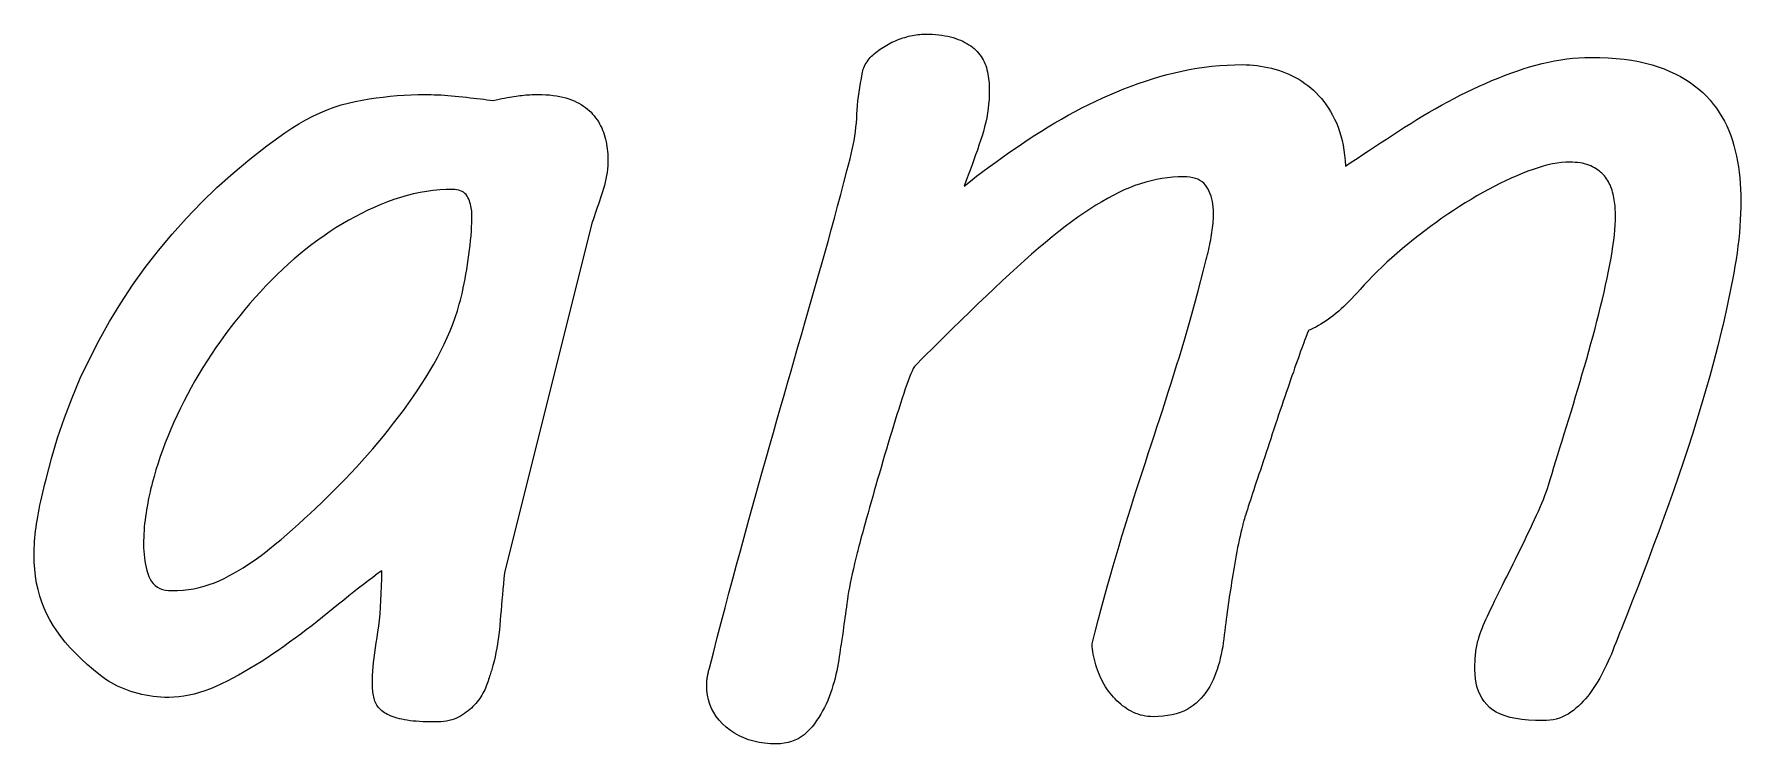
# Model space of a CAD drawing. Extents: x 120.6 to 167.1, y 73.5 to 127.9.
# Drawn here: x 144.27 to 151.71, y 113.58 to 116.67 of the extents above; entities that cross this region are included whole.
import ezdxf

# ---------------------------------------------------------------- set-up
doc = ezdxf.new("R2010")
doc.units = 0

msp = doc.modelspace()

# ---------------------------------------------------------------- linework, layer by layer
at = {"color": 7, "lineweight": 13}
for points in [[(147.211838, 113.908188), (147.229126, 113.975365), (147.246292, 114.041611), (147.263336, 114.106941), (147.280289, 114.171341), (147.297104, 114.234818), (147.313812, 114.297371), (147.330399, 114.359001), (147.346878, 114.419701), (147.363235, 114.479477), (147.379486, 114.53833), (147.39563, 114.596474), (147.411682, 114.654129), (147.427658, 114.711288), (147.443542, 114.76796), (147.459335, 114.824135), (147.475052, 114.879822), (147.490677, 114.93502), (147.50621, 114.989723), (147.521667, 115.04393), (147.537018, 115.097656), (147.552307, 115.15097), (147.56749, 115.203972), (147.582596, 115.256653), (147.59761, 115.309013), (147.612534, 115.361061), (147.62738, 115.412788), (147.642136, 115.464195), (147.656815, 115.515282), (147.671387, 115.566055), (147.685883, 115.616516), (147.700287, 115.666893), (147.714569, 115.717453), (147.728729, 115.768181), (147.742767, 115.819084), (147.756714, 115.870163), (147.770523, 115.92141), (147.784225, 115.972832), (147.797806, 116.024429), (147.811279, 116.076202), (147.824631, 116.128143), (147.82962, 116.148308), (147.834167, 116.16832), (147.838287, 116.188194), (147.84198, 116.207924), (147.84523, 116.227509), (147.848053, 116.246948), (147.850433, 116.266243), (147.852386, 116.285393), (147.853897, 116.304398), (147.85498, 116.323257), (147.856049, 116.342117), (147.857468, 116.361122), (147.859283, 116.380272), (147.861465, 116.399567), (147.864014, 116.419006), (147.866959, 116.438591), (147.87027, 116.458321), (147.873947, 116.478195), (147.878006, 116.498207), (147.882446, 116.518372), (147.884949, 116.525238), (147.887817, 116.53196), (147.891068, 116.538528), (147.894699, 116.544968), (147.898712, 116.551254), (147.903091, 116.557396), (147.907837, 116.563393), (147.912964, 116.569244), (147.918472, 116.574951), (147.924362, 116.580521), (147.930496, 116.585938), (147.936783, 116.591209), (147.943222, 116.596344), (147.949799, 116.601334), (147.956512, 116.606171), (147.963379, 116.61087), (147.970398, 116.615425), (147.977539, 116.619827), (147.984848, 116.624092), (147.992294, 116.628212), (147.999847, 116.632172), (148.007492, 116.635956), (148.015228, 116.639572), (148.023041, 116.643013), (148.030945, 116.646278), (148.03894, 116.649368), (148.047028, 116.65229), (148.055191, 116.655037), (148.063446, 116.657608), (148.071777, 116.660011), (148.080109, 116.662209), (148.088379, 116.664169), (148.096542, 116.665909), (148.104614, 116.667412), (148.11261, 116.668678), (148.120514, 116.669724), (148.128326, 116.670532), (148.136063, 116.671112), (148.143707, 116.671455), (148.151276, 116.67157), (148.167175, 116.671387), (148.182541, 116.670822), (148.197357, 116.669876), (148.211624, 116.668564), (148.225342, 116.66687), (148.23851, 116.66481), (148.251129, 116.662361), (148.263199, 116.659546), (148.274719, 116.656349), (148.285675, 116.652779), (148.296173, 116.648895), (148.306259, 116.644745), (148.315948, 116.640335), (148.325226, 116.635674), (148.334106, 116.630745), (148.34256, 116.625549), (148.350632, 116.620102), (148.358292, 116.614395), (148.36554, 116.608429), (148.372406, 116.602196), (148.378845, 116.595711), (148.384888, 116.588959), (148.390518, 116.581947), (148.395752, 116.574677), (148.400574, 116.567146), (148.404999, 116.559357), (148.409027, 116.551308), (148.412628, 116.542999), (148.415848, 116.534424), (148.41864, 116.525597), (148.421112, 116.516533), (148.423325, 116.507271), (148.425278, 116.497803), (148.426971, 116.488136), (148.428406, 116.478264), (148.429565, 116.468193), (148.430481, 116.457916), (148.431137, 116.447433), (148.431519, 116.436752), (148.431656, 116.425873), (148.431335, 116.406204), (148.430389, 116.386505), (148.428787, 116.366776), (148.426575, 116.347015), (148.423706, 116.327232), (148.420212, 116.307419), (148.416077, 116.287575), (148.411301, 116.2677), (148.405899, 116.247795), (148.399857, 116.227867), (148.393356, 116.207733), (148.386566, 116.187225), (148.379486, 116.166344), (148.372101, 116.145081), (148.364441, 116.123444), (148.356506, 116.101433), (148.348267, 116.079048), (148.339737, 116.056282), (148.330917, 116.033142), (148.321808, 116.009628), (148.34906, 116.030907), (148.37645, 116.051949), (148.403976, 116.072762), (148.431656, 116.093338), (148.459473, 116.113693), (148.487442, 116.133812), (148.515549, 116.153694), (148.543808, 116.173355), (148.572205, 116.19278), (148.600754, 116.211967), (148.629456, 116.23082), (148.658325, 116.249199), (148.687378, 116.26712), (148.716614, 116.284584), (148.746002, 116.301575), (148.775574, 116.318115), (148.805313, 116.334183), (148.835236, 116.349792), (148.865326, 116.364937), (148.895599, 116.379623), (148.92601, 116.393784), (148.956589, 116.407372), (148.987289, 116.42038), (149.018158, 116.432808), (149.049149, 116.444664), (149.080292, 116.455933), (149.111588, 116.466629), (149.143021, 116.476746), (149.174606, 116.486282), (149.206329, 116.495247), (149.238235, 116.503487), (149.270386, 116.510857), (149.302765, 116.517357), (149.335358, 116.522995), (149.368195, 116.527763), (149.401276, 116.53167), (149.43457, 116.534698), (149.468094, 116.536873), (149.501862, 116.53817), (149.535858, 116.538605), (149.551468, 116.538361), (149.567078, 116.537621), (149.582672, 116.536392), (149.598297, 116.534676), (149.613892, 116.532463), (149.629501, 116.529762), (149.645111, 116.526566), (149.660721, 116.522881), (149.676331, 116.5187), (149.69194, 116.514038), (149.707397, 116.508842), (149.722534, 116.503105), (149.737335, 116.496819), (149.751831, 116.489983), (149.766022, 116.482597), (149.779877, 116.474663), (149.793411, 116.466179), (149.806641, 116.457146), (149.81955, 116.447563), (149.832138, 116.437431), (149.84436, 116.426712), (149.856186, 116.415352), (149.867599, 116.403358), (149.878616, 116.390724), (149.889221, 116.377457), (149.899429, 116.363548), (149.909225, 116.349014), (149.918625, 116.333839), (149.927612, 116.318024), (149.936203, 116.301575), (149.944214, 116.284439), (149.951523, 116.266541), (149.958099, 116.247902), (149.963943, 116.2285), (149.969086, 116.208359), (149.97348, 116.187454), (149.977173, 116.16581), (149.980133, 116.143402), (149.982376, 116.120255), (149.983887, 116.096344), (150.008835, 116.113129), (150.033951, 116.129936), (150.05925, 116.146774), (150.084717, 116.163643), (150.110352, 116.180534), (150.136169, 116.197456), (150.162155, 116.214409), (150.188309, 116.231392), (150.214645, 116.248405), (150.24115, 116.265442), (150.267792, 116.282326), (150.29451, 116.298859), (150.32132, 116.315048), (150.348221, 116.330887), (150.375198, 116.346382), (150.402267, 116.361526), (150.429428, 116.376328), (150.456665, 116.390778), (150.484009, 116.404884), (150.511414, 116.418648), (150.538879, 116.431969), (150.566345, 116.444778), (150.593796, 116.457062), (150.621262, 116.468826), (150.648727, 116.480072), (150.676178, 116.490791), (150.703644, 116.500999), (150.73111, 116.510681), (150.75856, 116.519844), (150.786026, 116.528488), (150.813416, 116.536453), (150.840652, 116.543579), (150.867752, 116.549866), (150.894714, 116.555313), (150.921524, 116.559921), (150.948181, 116.563698), (150.974701, 116.566628), (151.001083, 116.568726), (151.027313, 116.569984), (151.053406, 116.570404), (151.091461, 116.569893), (151.128159, 116.568375), (151.163483, 116.565849), (151.197464, 116.562309), (151.230087, 116.557755), (151.261353, 116.552193), (151.29126, 116.545616), (151.319794, 116.538025), (151.346985, 116.529427), (151.372803, 116.519814), (151.39743, 116.509354), (151.421021, 116.498192), (151.443573, 116.486343), (151.465073, 116.473801), (151.485535, 116.460556), (151.504974, 116.446625), (151.523346, 116.431999), (151.540695, 116.416679), (151.556992, 116.400665), (151.572266, 116.383957), (151.586563, 116.366631), (151.600006, 116.348755), (151.612579, 116.330322), (151.624298, 116.311348), (151.635132, 116.291824), (151.645111, 116.271744), (151.654205, 116.251122), (151.662445, 116.22995), (151.669815, 116.208229), (151.676315, 116.185951), (151.682083, 116.163261), (151.687256, 116.140282), (151.691803, 116.117012), (151.69574, 116.09346), (151.699081, 116.069611), (151.701813, 116.045471), (151.703934, 116.021049), (151.70546, 115.99633), (151.70636, 115.971329), (151.706665, 115.946037), (151.706406, 115.918198), (151.705627, 115.89019), (151.70433, 115.862007), (151.702515, 115.833649), (151.700165, 115.805122), (151.697311, 115.776421), (151.693924, 115.747543), (151.690018, 115.718491), (151.685593, 115.68927), (151.680664, 115.659874), (151.6754, 115.630531), (151.670013, 115.601479), (151.66452, 115.572723), (151.65892, 115.54425), (151.653198, 115.516068), (151.647354, 115.488174), (151.641403, 115.460564), (151.63533, 115.43325), (151.62915, 115.406219), (151.622849, 115.379486), (151.605881, 115.312782), (151.588501, 115.246811), (151.570724, 115.181557), (151.552551, 115.11702), (151.533966, 115.053215), (151.514969, 114.990128), (151.495575, 114.927765), (151.475769, 114.866119), (151.455566, 114.805199), (151.434952, 114.745003), (151.413971, 114.685097), (151.392639, 114.625046), (151.370956, 114.56485), (151.348938, 114.504509), (151.326569, 114.444023), (151.303833, 114.383392), (151.280777, 114.322624), (151.257355, 114.261703), (151.233597, 114.200638), (151.209488, 114.139427), (151.20369, 114.124893), (151.197815, 114.110176), (151.191895, 114.095291), (151.185913, 114.080231), (151.179871, 114.064995), (151.173767, 114.049591), (151.167603, 114.034012), (151.161392, 114.018257), (151.155121, 114.002335), (151.148788, 113.986229), (151.142334, 113.970177), (151.135666, 113.954376), (151.128799, 113.938843), (151.121735, 113.923561), (151.114471, 113.908546), (151.106995, 113.893791), (151.099319, 113.879295), (151.091446, 113.865059), (151.083359, 113.851082), (151.075089, 113.837364), (151.066559, 113.824013), (151.057739, 113.811119), (151.04863, 113.798691), (151.039246, 113.78672), (151.029556, 113.775215), (151.019577, 113.764175), (151.009323, 113.753593), (150.998764, 113.743477), (150.98793, 113.733826), (150.976807, 113.724632), (150.965347, 113.716118), (150.953506, 113.708504), (150.941284, 113.701782), (150.928711, 113.695961), (150.915741, 113.691032), (150.902405, 113.686996), (150.888687, 113.683861), (150.874588, 113.681625), (150.860123, 113.680275), (150.845276, 113.679832), (150.812241, 113.680405), (150.781342, 113.682144), (150.752579, 113.685036), (150.725952, 113.689079), (150.701477, 113.694283), (150.679138, 113.700645), (150.658936, 113.70816), (150.640869, 113.716827), (150.624939, 113.726654), (150.611145, 113.73764), (150.59906, 113.749695), (150.588257, 113.762733), (150.57872, 113.776749), (150.57045, 113.791756), (150.563446, 113.807739), (150.557724, 113.824707), (150.553284, 113.842659), (150.550095, 113.861588), (150.548187, 113.881508), (150.547546, 113.902405), (150.547577, 113.908272), (150.547668, 113.914314), (150.547806, 113.920525), (150.548019, 113.926918), (150.548279, 113.933479), (150.548599, 113.940216), (150.548965, 113.947121), (150.549408, 113.954201), (150.549896, 113.961456), (150.550446, 113.968887), (150.551117, 113.976372), (150.551941, 113.983803), (150.552963, 113.991173), (150.554138, 113.998489), (150.555496, 114.005745), (150.557037, 114.012939), (150.558746, 114.020081), (150.560623, 114.027161), (150.562668, 114.034187), (150.564896, 114.041153), (150.567505, 114.050217), (150.570679, 114.060059), (150.574432, 114.070679), (150.578766, 114.082085), (150.583679, 114.094269), (150.589172, 114.107231), (150.595245, 114.120972), (150.601898, 114.135498), (150.609116, 114.150803), (150.616928, 114.166893), (150.625092, 114.183495), (150.633408, 114.200363), (150.641861, 114.217491), (150.650452, 114.234879), (150.659195, 114.252525), (150.668091, 114.270432), (150.677124, 114.288597), (150.686295, 114.307022), (150.695618, 114.325714), (150.705093, 114.344658), (150.714615, 114.363754), (150.724106, 114.382874), (150.733582, 114.402023), (150.743011, 114.421204), (150.752426, 114.440414), (150.76181, 114.459648), (150.771149, 114.478912), (150.780472, 114.498207), (150.789764, 114.517532), (150.799026, 114.53688), (150.808044, 114.556007), (150.816605, 114.574638), (150.824707, 114.592773), (150.832336, 114.61042), (150.839508, 114.627579), (150.846207, 114.644241), (150.852448, 114.660416), (150.858231, 114.676094), (150.863556, 114.691284), (150.868408, 114.705986), (150.876053, 114.731232), (150.883957, 114.757263), (150.89212, 114.784073), (150.900543, 114.811661), (150.909241, 114.840034), (150.918182, 114.869186), (150.927383, 114.899117), (150.936859, 114.929825), (150.946579, 114.961319), (150.956573, 114.993591), (150.966644, 115.026283), (150.976624, 115.059036), (150.986526, 115.091843), (150.996338, 115.12471), (151.006073, 115.157631), (151.015717, 115.190613), (151.025269, 115.223656), (151.034729, 115.256752), (151.044113, 115.289909), (151.053406, 115.32312), (151.0625, 115.356186), (151.071259, 115.388908), (151.079727, 115.42128), (151.08786, 115.453308), (151.095673, 115.484993), (151.10318, 115.516327), (151.110367, 115.54731), (151.117233, 115.57795), (151.123779, 115.608246), (151.130005, 115.638191), (151.135773, 115.667404), (151.14093, 115.69548), (151.145477, 115.722435), (151.149429, 115.748268), (151.152771, 115.772964), (151.155502, 115.796539), (151.157623, 115.818985), (151.159134, 115.840302), (151.160049, 115.860489), (151.160355, 115.879555), (151.160263, 115.888229), (151.160004, 115.896896), (151.159576, 115.905571), (151.158966, 115.914238), (151.158188, 115.922913), (151.157227, 115.931587), (151.156097, 115.940254), (151.1548, 115.948929), (151.153336, 115.957603), (151.151688, 115.96627), (151.149811, 115.974831), (151.14769, 115.983154), (151.145309, 115.991249), (151.14267, 115.999107), (151.139755, 116.006737), (151.136597, 116.014137), (151.133163, 116.021309), (151.129486, 116.028244), (151.125534, 116.03495), (151.121338, 116.041428), (151.116821, 116.047668), (151.111969, 116.05368), (151.106766, 116.059464), (151.101212, 116.06501), (151.095322, 116.070335), (151.089066, 116.075417), (151.082489, 116.080276), (151.075546, 116.0849), (151.068253, 116.089294), (151.060623, 116.09346), (151.052612, 116.097298), (151.044159, 116.100739), (151.035263, 116.103775), (151.02594, 116.106407), (151.01619, 116.108635), (151.005997, 116.110451), (150.995377, 116.11187), (150.984314, 116.112885), (150.972824, 116.113487), (150.960907, 116.113693), (150.943222, 116.113197), (150.924896, 116.111725), (150.905884, 116.109268), (150.886215, 116.105827), (150.865875, 116.101402), (150.844879, 116.096001), (150.823212, 116.089615), (150.800873, 116.082245), (150.777893, 116.073891), (150.754227, 116.064552), (150.730148, 116.05442), (150.705902, 116.043678), (150.681473, 116.032333), (150.656876, 116.020386), (150.632095, 116.00782), (150.607162, 115.994659), (150.582031, 115.980881), (150.556747, 115.966499), (150.531281, 115.951515), (150.505646, 115.935921), (150.47998, 115.919823), (150.454468, 115.903313), (150.429108, 115.886406), (150.403885, 115.869087), (150.378815, 115.851372), (150.353882, 115.833244), (150.329102, 115.81472), (150.304459, 115.795784), (150.279953, 115.776451), (150.2556, 115.756706), (150.231674, 115.736771), (150.208435, 115.716873), (150.185883, 115.696999), (150.164032, 115.677155), (150.142868, 115.657341), (150.122406, 115.637558), (150.102631, 115.617798), (150.083557, 115.598068), (150.06517, 115.578369), (150.047485, 115.558701), (150.0354, 115.54509), (150.023438, 115.53199), (150.011581, 115.519417), (149.999847, 115.507362), (149.98822, 115.495834), (149.976715, 115.484818), (149.965332, 115.474327), (149.954056, 115.464355), (149.942902, 115.454903), (149.931854, 115.445969), (149.920883, 115.4375), (149.909897, 115.429436), (149.898911, 115.421776), (149.887924, 115.41452), (149.876938, 115.407669), (149.865952, 115.401222), (149.854965, 115.39518), (149.843994, 115.389542), (149.833008, 115.384315), (149.822021, 115.379486), (149.820694, 115.37664), (149.819016, 115.372719), (149.816986, 115.367737), (149.814621, 115.361679), (149.811905, 115.354553), (149.808838, 115.346359), (149.80542, 115.337097), (149.801666, 115.326759), (149.797562, 115.315361), (149.793121, 115.302887), (149.788406, 115.289619), (149.783524, 115.275833), (149.778458, 115.26152), (149.773224, 115.246696), (149.767822, 115.231346), (149.762238, 115.215477), (149.756485, 115.199081), (149.750565, 115.182175), (149.744461, 115.164742), (149.73819, 115.146797), (149.731812, 115.128441), (149.725357, 115.109795), (149.718857, 115.090858), (149.712296, 115.07164), (149.705673, 115.052132), (149.69899, 115.032326), (149.692261, 115.012238), (149.685471, 114.991859), (149.678619, 114.971191), (149.671707, 114.950233), (149.66481, 114.929276), (149.658005, 114.908615), (149.651291, 114.888229), (149.644653, 114.868141), (149.638107, 114.848343), (149.631653, 114.828835), (149.625275, 114.809608), (149.618988, 114.79068), (149.612793, 114.772034), (149.606674, 114.753677), (149.600708, 114.735756), (149.59494, 114.718414), (149.589371, 114.701645), (149.584015, 114.685463), (149.578857, 114.669853), (149.573898, 114.654816), (149.569138, 114.640366), (149.56459, 114.626495), (149.560242, 114.613197), (149.556091, 114.600479), (149.552246, 114.588608), (149.548798, 114.577873), (149.545776, 114.56826), (149.543137, 114.559776), (149.540909, 114.552422), (149.539093, 114.546188), (149.537674, 114.541092), (149.536667, 114.537117), (149.536057, 114.534271), (149.535858, 114.532547), (149.53186, 114.516319), (149.527985, 114.5), (149.524231, 114.483597), (149.520599, 114.467102), (149.517059, 114.450531), (149.513657, 114.433861), (149.510361, 114.417114), (149.507172, 114.400276), (149.50412, 114.383354), (149.50116, 114.366341), (149.498306, 114.349358), (149.495499, 114.33252), (149.492752, 114.315826), (149.490067, 114.299278), (149.487442, 114.282875), (149.484863, 114.266617), (149.482346, 114.250504), (149.479889, 114.234528), (149.477493, 114.218704), (149.475159, 114.203026), (149.472855, 114.187309), (149.470581, 114.171402), (149.468338, 114.155289), (149.466125, 114.138969), (149.463943, 114.122452), (149.461792, 114.105728), (149.459671, 114.088799), (149.457581, 114.071678), (149.455505, 114.054344), (149.453476, 114.036812), (149.451248, 114.019295), (149.448608, 114.002014), (149.445587, 113.984955), (149.442139, 113.968132), (149.438293, 113.951546), (149.434052, 113.935181), (149.429398, 113.919052), (149.424332, 113.903152), (149.418869, 113.887489), (149.41301, 113.872055), (149.406616, 113.85701), (149.399597, 113.842514), (149.391937, 113.828568), (149.383636, 113.815163), (149.37471, 113.802315), (149.365143, 113.790016), (149.354935, 113.778267), (149.344086, 113.767067), (149.332611, 113.756416), (149.320511, 113.746315), (149.307571, 113.736977), (149.293625, 113.728622), (149.278656, 113.721252), (149.262695, 113.714867), (149.245712, 113.709457), (149.227722, 113.705032), (149.20871, 113.701599), (149.18869, 113.699142), (149.167664, 113.697662), (149.14563, 113.697174), (149.134171, 113.697464), (149.12291, 113.698326), (149.111847, 113.699776), (149.100998, 113.701797), (149.090347, 113.704399), (149.079895, 113.707581), (149.069641, 113.711334), (149.059601, 113.715675), (149.049759, 113.720589), (149.040115, 113.726082), (149.030716, 113.732018), (149.021561, 113.738274), (149.01268, 113.74485), (149.004044, 113.751747), (148.995682, 113.758957), (148.987564, 113.766487), (148.979721, 113.774338), (148.972137, 113.782501), (148.964813, 113.790985), (148.957733, 113.799789), (148.950943, 113.808868), (148.944443, 113.818176), (148.938232, 113.827713), (148.932297, 113.837479), (148.926666, 113.847481), (148.921326, 113.857712), (148.91626, 113.868179), (148.911484, 113.878876), (148.907013, 113.889801), (148.902817, 113.900955), (148.898941, 113.912247), (148.895416, 113.923561), (148.892242, 113.934906), (148.889404, 113.946281), (148.886917, 113.957687), (148.884781, 113.969116), (148.882996, 113.980576), (148.881546, 113.992073), (148.880447, 114.003586), (148.8797, 114.015137), (148.89296, 114.066643), (148.906174, 114.117119), (148.919327, 114.166542), (148.932419, 114.214935), (148.94545, 114.262283), (148.958435, 114.308586), (148.971359, 114.353851), (148.984222, 114.398079), (148.997025, 114.441261), (149.009766, 114.483406), (149.022491, 114.524857), (149.035202, 114.565964), (149.047928, 114.60672), (149.060638, 114.647133), (149.073364, 114.687195), (149.086075, 114.726913), (149.098801, 114.766281), (149.111511, 114.805305), (149.124237, 114.843979), (149.136948, 114.882309), (149.149628, 114.920479), (149.162216, 114.958679), (149.174713, 114.996902), (149.187134, 115.035164), (149.199463, 115.073448), (149.2117, 115.111763), (149.223862, 115.150101), (149.235931, 115.188477), (149.24791, 115.226875), (149.259796, 115.265305), (149.271637, 115.304146), (149.283447, 115.343758), (149.295227, 115.384155), (149.306976, 115.425331), (149.318695, 115.467285), (149.330383, 115.510025), (149.342056, 115.553543), (149.353683, 115.597839), (149.365295, 115.642921), (149.376877, 115.688774), (149.3797, 115.699745), (149.382416, 115.710686), (149.385025, 115.721596), (149.387512, 115.732483), (149.389877, 115.74334), (149.392136, 115.754158), (149.394272, 115.764961), (149.396301, 115.775726), (149.398209, 115.786461), (149.399994, 115.797173), (149.401642, 115.807739), (149.403122, 115.818047), (149.404419, 115.828087), (149.405548, 115.837875), (149.406494, 115.847397), (149.407288, 115.856659), (149.407883, 115.865662), (149.408325, 115.874413), (149.408585, 115.882896), (149.408661, 115.891113), (149.408386, 115.904747), (149.407516, 115.917885), (149.406067, 115.930527), (149.404037, 115.942688), (149.401443, 115.954346), (149.398254, 115.965523), (149.394501, 115.976204), (149.390167, 115.986389), (149.385254, 115.996086), (149.379761, 116.005295), (149.37355, 116.013809), (149.36647, 116.021423), (149.358521, 116.028145), (149.349701, 116.033966), (149.340012, 116.038895), (149.329468, 116.042931), (149.318054, 116.046066), (149.305756, 116.048309), (149.292618, 116.049652), (149.278595, 116.050095), (149.254898, 116.049622), (149.231247, 116.048187), (149.207611, 116.045807), (149.184021, 116.042465), (149.160446, 116.038177), (149.136902, 116.032928), (149.113373, 116.026726), (149.08989, 116.019577), (149.066437, 116.011467), (149.043015, 116.002403), (149.019409, 115.992332), (148.995438, 115.981186), (148.971085, 115.968971), (148.94635, 115.955688), (148.921249, 115.941338), (148.895767, 115.925919), (148.869904, 115.909431), (148.843674, 115.891869), (148.817062, 115.873238), (148.790085, 115.853539), (148.762604, 115.832756), (148.734528, 115.810875), (148.705841, 115.787895), (148.676544, 115.763817), (148.646637, 115.73864), (148.616135, 115.712364), (148.585022, 115.68499), (148.553284, 115.656517), (148.520966, 115.626945), (148.488022, 115.596275), (148.454269, 115.564453), (148.41951, 115.53141), (148.383743, 115.497162), (148.346954, 115.461693), (148.309174, 115.425011), (148.270355, 115.387115), (148.230545, 115.348007), (148.189713, 115.307686), (148.147873, 115.266144), (148.105026, 115.223396), (148.10025, 115.213974), (148.095184, 115.203049), (148.089844, 115.190613), (148.084213, 115.176682), (148.078278, 115.161247), (148.072067, 115.14431), (148.065567, 115.12587), (148.058777, 115.105919), (148.051697, 115.084473), (148.044312, 115.061523), (148.036789, 115.037674), (148.029236, 115.013542), (148.021637, 114.989113), (148.014023, 114.964401), (148.006378, 114.9394), (147.998703, 114.914101), (147.990997, 114.888519), (147.983276, 114.862648), (147.97551, 114.836494), (147.967712, 114.810043), (147.959991, 114.783638), (147.952393, 114.757607), (147.944946, 114.731956), (147.937653, 114.706673), (147.930496, 114.68177), (147.923492, 114.657249), (147.916626, 114.633095), (147.909912, 114.609322), (147.903336, 114.585922), (147.896896, 114.562897), (147.890778, 114.540833), (147.885101, 114.520294), (147.879898, 114.501289), (147.875168, 114.48381), (147.87088, 114.467873), (147.867065, 114.453461), (147.863708, 114.440582), (147.860825, 114.429237), (147.858398, 114.419426), (147.85643, 114.411148), (147.850281, 114.387253), (147.844528, 114.364143), (147.839172, 114.341812), (147.834229, 114.320267), (147.829697, 114.2995), (147.825562, 114.27951), (147.821838, 114.2603), (147.818512, 114.241875), (147.815582, 114.224228), (147.81308, 114.207359), (147.810791, 114.19104), (147.808563, 114.175041), (147.806396, 114.159363), (147.804291, 114.143997), (147.802231, 114.128952), (147.800232, 114.114227), (147.798309, 114.099815), (147.796417, 114.085724), (147.794601, 114.071953), (147.792847, 114.058495), (147.791626, 114.051109), (147.790298, 114.042831), (147.788849, 114.033653), (147.787292, 114.023575), (147.785614, 114.012604), (147.783813, 114.00074), (147.781906, 113.987976), (147.779892, 113.974319), (147.777756, 113.95977), (147.775497, 113.944321), (147.772995, 113.928406), (147.770111, 113.91246), (147.766861, 113.896492), (147.763245, 113.880493), (147.759232, 113.864464), (147.754852, 113.848412), (147.750107, 113.832321), (147.744965, 113.816208), (147.739471, 113.800064), (147.733582, 113.78389), (147.727264, 113.767891), (147.720459, 113.752266), (147.713165, 113.737022), (147.705368, 113.722145), (147.697083, 113.707649), (147.688309, 113.693535), (147.679047, 113.679787), (147.669296, 113.66642), (147.659042, 113.653427), (147.648315, 113.640808), (147.636978, 113.628998), (147.624954, 113.618431), (147.612244, 113.609116), (147.598816, 113.601036), (147.584717, 113.5942), (147.569916, 113.5886), (147.554428, 113.584251), (147.538239, 113.581146), (147.521362, 113.579285), (147.503784, 113.578659), (147.477661, 113.579384), (147.452499, 113.581551), (147.428299, 113.585167), (147.405045, 113.590225), (147.382736, 113.596725), (147.361389, 113.604675), (147.341003, 113.614067), (147.321564, 113.624908), (147.30307, 113.637192), (147.285538, 113.650925), (147.269348, 113.665756), (147.254852, 113.681335), (147.24205, 113.697662), (147.230972, 113.714745), (147.221588, 113.732582), (147.213913, 113.751167), (147.207947, 113.770508), (147.203674, 113.790596), (147.201126, 113.81144), (147.200272, 113.833031), (147.200302, 113.837051), (147.200394, 113.841011), (147.200531, 113.84491), (147.200729, 113.848755), (147.200989, 113.852539), (147.201309, 113.85627), (147.201691, 113.85994), (147.202118, 113.863556), (147.202606, 113.867111), (147.203156, 113.870605), (147.203766, 113.874107), (147.204437, 113.877663), (147.205154, 113.881271), (147.205933, 113.884941), (147.206772, 113.888672), (147.207672, 113.892464), (147.208618, 113.896301), (147.209641, 113.900208), (147.210709, 113.904167)], [(145.743423, 113.841705), (145.743622, 113.858803), (145.744232, 113.876564), (145.745239, 113.894989), (145.746658, 113.914085), (145.748474, 113.933838), (145.750702, 113.954262), (145.753342, 113.975349), (145.756378, 113.997101), (145.759811, 114.019516), (145.763657, 114.042595), (145.767502, 114.066574), (145.770935, 114.091675), (145.773972, 114.117912), (145.776611, 114.145271), (145.778839, 114.173759), (145.780655, 114.203369), (145.782074, 114.234108), (145.783081, 114.265976), (145.783691, 114.298973), (145.78389, 114.333099), (145.764618, 114.318962), (145.744934, 114.304306), (145.724838, 114.289131), (145.704346, 114.273438), (145.683441, 114.257225), (145.66214, 114.240486), (145.640427, 114.223228), (145.618317, 114.205452), (145.595795, 114.187157), (145.572876, 114.168335), (145.549667, 114.149345), (145.526276, 114.130531), (145.502731, 114.111885), (145.478989, 114.093414), (145.455093, 114.075119), (145.431015, 114.056992), (145.406754, 114.03904), (145.382339, 114.021263), (145.357727, 114.003662), (145.332962, 113.986229), (145.308121, 113.969162), (145.283295, 113.952644), (145.258514, 113.936668), (145.233765, 113.921249), (145.20903, 113.90638), (145.184326, 113.892059), (145.159653, 113.878281), (145.13501, 113.865059), (145.110397, 113.852379), (145.085815, 113.840256), (145.061401, 113.828995), (145.037308, 113.818924), (145.013535, 113.810036), (144.990082, 113.80233), (144.966949, 113.795815), (144.944122, 113.790482), (144.921616, 113.786331), (144.899429, 113.783371), (144.877563, 113.781593), (144.856018, 113.780998), (144.83876, 113.781258), (144.821686, 113.782043), (144.804764, 113.78334), (144.788025, 113.785164), (144.771469, 113.787506), (144.755081, 113.790367), (144.738861, 113.793747), (144.722824, 113.797653), (144.706955, 113.802071), (144.691254, 113.807014), (144.675873, 113.812393), (144.660965, 113.818115), (144.646515, 113.824188), (144.632523, 113.830605), (144.618988, 113.837364), (144.605927, 113.844475), (144.593323, 113.851936), (144.581177, 113.859741), (144.569504, 113.867889), (144.558289, 113.876389), (144.528503, 113.900673), (144.500427, 113.92495), (144.474045, 113.949234), (144.449371, 113.973511), (144.426407, 113.997795), (144.405151, 114.022072), (144.38559, 114.046356), (144.367737, 114.070633), (144.351593, 114.094917), (144.337158, 114.119194), (144.324249, 114.143883), (144.312714, 114.16938), (144.302521, 114.195679), (144.293686, 114.222794), (144.286209, 114.250717), (144.280106, 114.279449), (144.275345, 114.30899), (144.271942, 114.33934), (144.269913, 114.370506), (144.269226, 114.402473), (144.269363, 114.416985), (144.269745, 114.43161), (144.270401, 114.44635), (144.271317, 114.461212), (144.272491, 114.476181), (144.273911, 114.491272), (144.275604, 114.506477), (144.277557, 114.521797), (144.27977, 114.537231), (144.282242, 114.55278), (144.284973, 114.568619), (144.287964, 114.584923), (144.291214, 114.601692), (144.294724, 114.618919), (144.298492, 114.636612), (144.302536, 114.654762), (144.306824, 114.673378), (144.311371, 114.692451), (144.316193, 114.711998), (144.321259, 114.731995), (144.344803, 114.822662), (144.371506, 114.911964), (144.401352, 114.999908), (144.434341, 115.086494), (144.47049, 115.171722), (144.509781, 115.255592), (144.552231, 115.338104), (144.597839, 115.419258), (144.646576, 115.499054), (144.698486, 115.577492), (144.75325, 115.654106), (144.810577, 115.728432), (144.870483, 115.800484), (144.932968, 115.870247), (144.998016, 115.937729), (145.065643, 116.002922), (145.135834, 116.065834), (145.208618, 116.126465), (145.283951, 116.184814), (145.361862, 116.240875), (145.392517, 116.261497), (145.423157, 116.280594), (145.453796, 116.298149), (145.484436, 116.314178), (145.515076, 116.328674), (145.545715, 116.341644), (145.576355, 116.353073), (145.606995, 116.362976), (145.637634, 116.371338), (145.668274, 116.378181), (145.698883, 116.383942), (145.729431, 116.389107), (145.759933, 116.393654), (145.790375, 116.397606), (145.82074, 116.40094), (145.851074, 116.403671), (145.881332, 116.4058), (145.911545, 116.407318), (145.941681, 116.408226), (145.971771, 116.408531), (145.985229, 116.40844), (145.999008, 116.40818), (146.013092, 116.407745), (146.027512, 116.407143), (146.042236, 116.406364), (146.057281, 116.405411), (146.072647, 116.404282), (146.088318, 116.402977), (146.104324, 116.401505), (146.120636, 116.399857), (146.136963, 116.398125), (146.152954, 116.396385), (146.16864, 116.394653), (146.184006, 116.392921), (146.199051, 116.391182), (146.213776, 116.38945), (146.22818, 116.387718), (146.242279, 116.385986), (146.256058, 116.384247), (146.269501, 116.382515), (146.282562, 116.385315), (146.29512, 116.387947), (146.30719, 116.390404), (146.318756, 116.392685), (146.329849, 116.394798), (146.340439, 116.396736), (146.35054, 116.398499), (146.360153, 116.400085), (146.369278, 116.401505), (146.377899, 116.402748), (146.386322, 116.403847), (146.394836, 116.404831), (146.403442, 116.405693), (146.412125, 116.406448), (146.420898, 116.407082), (146.429764, 116.4076), (146.438705, 116.408005), (146.447739, 116.408295), (146.456863, 116.40847), (146.466064, 116.408531), (146.483124, 116.408295), (146.499603, 116.4076), (146.515503, 116.406448), (146.530823, 116.404831), (146.545563, 116.402748), (146.559723, 116.400208), (146.573303, 116.397202), (146.586319, 116.39373), (146.59874, 116.389801), (146.610596, 116.385406), (146.621918, 116.380623), (146.632797, 116.375519), (146.643204, 116.370102), (146.653137, 116.364365), (146.662628, 116.358307), (146.671646, 116.351929), (146.680206, 116.345238), (146.688293, 116.338226), (146.695923, 116.330902), (146.703094, 116.323257), (146.709839, 116.315338), (146.716217, 116.307182), (146.722214, 116.298805), (146.727844, 116.290192), (146.733078, 116.281342), (146.737946, 116.27227), (146.742447, 116.262962), (146.746567, 116.253418), (146.750305, 116.243652), (146.753677, 116.23365), (146.756699, 116.223488), (146.759399, 116.213242), (146.76178, 116.202911), (146.763855, 116.19249), (146.765594, 116.181984), (146.767029, 116.171387), (146.768143, 116.160706), (146.768936, 116.14994), (146.769424, 116.139084), (146.769577, 116.128143), (146.769348, 116.113182), (146.768646, 116.098373), (146.767502, 116.083702), (146.765869, 116.069176), (146.763794, 116.054794), (146.761246, 116.040558), (146.75824, 116.026466), (146.754776, 116.01252), (146.750839, 115.998718), (146.74646, 115.985062), (146.741821, 115.971458), (146.737198, 115.957832), (146.732574, 115.944176), (146.727951, 115.930489), (146.723328, 115.916771), (146.718704, 115.903023), (146.714081, 115.889252), (146.709457, 115.87545), (146.704834, 115.861618), (146.700195, 115.847755), (146.318649, 114.324425), (146.31636, 114.299774), (146.314133, 114.27552), (146.311966, 114.251671), (146.30986, 114.228226), (146.3078, 114.205193), (146.305817, 114.182556), (146.303879, 114.160332), (146.302002, 114.138504), (146.300171, 114.117088), (146.298416, 114.096069), (146.296509, 114.075401), (146.29425, 114.055023), (146.291656, 114.034935), (146.288696, 114.015137), (146.2854, 113.995628), (146.281769, 113.976402), (146.277771, 113.957466), (146.273438, 113.938828), (146.268753, 113.920471), (146.263733, 113.902405), (146.261948, 113.897072), (146.260086, 113.891479), (146.258133, 113.885628), (146.256088, 113.879509), (146.253967, 113.873138), (146.251755, 113.866501), (146.249466, 113.859612), (146.24707, 113.852455), (146.244598, 113.845039), (146.24205, 113.837364), (146.239288, 113.82959), (146.236206, 113.821869), (146.232819, 113.814209), (146.229095, 113.80661), (146.225067, 113.799065), (146.220718, 113.79158), (146.216049, 113.784149), (146.21106, 113.776779), (146.20575, 113.76947), (146.200134, 113.762215), (146.194214, 113.755089), (146.187988, 113.748161), (146.181488, 113.74144), (146.174698, 113.734924), (146.167618, 113.728607), (146.160248, 113.722496), (146.152588, 113.716583), (146.144638, 113.710876), (146.136398, 113.705368), (146.127869, 113.700066), (146.118942, 113.695122), (146.109482, 113.690697), (146.099518, 113.686798), (146.08902, 113.683411), (146.078003, 113.68055), (146.066467, 113.678207), (146.054413, 113.676392), (146.04184, 113.675087), (146.028748, 113.674309), (146.015137, 113.674049), (145.997574, 113.674164), (145.980743, 113.674515), (145.96463, 113.675087), (145.949234, 113.675896), (145.93457, 113.676941), (145.920609, 113.678207), (145.907394, 113.67971), (145.894897, 113.68145), (145.883118, 113.683411), (145.872055, 113.685608), (145.861603, 113.688026), (145.851654, 113.690643), (145.842178, 113.693459), (145.833206, 113.69648), (145.824722, 113.699699), (145.816727, 113.703125), (145.809235, 113.706757), (145.802216, 113.710587), (145.7957, 113.714615), (145.789673, 113.718849), (145.784088, 113.723274), (145.778915, 113.727875), (145.774155, 113.732643), (145.769791, 113.737587), (145.765823, 113.742699), (145.762268, 113.747986), (145.759125, 113.753456), (145.756378, 113.759087), (145.754028, 113.7649), (145.75209, 113.770882), (145.750443, 113.777054), (145.748978, 113.783424), (145.747665, 113.790001), (145.746552, 113.796783), (145.74559, 113.803764), (145.744812, 113.810944), (145.744202, 113.818329), (145.743774, 113.82592), (145.743515, 113.83371)], [(144.783752, 114.714653), (144.781433, 114.706215), (144.779068, 114.697083), (144.776688, 114.687248), (144.774277, 114.676727), (144.771835, 114.665512), (144.769363, 114.653603), (144.766861, 114.640999), (144.764328, 114.627708), (144.76178, 114.613716), (144.759186, 114.59903), (144.756714, 114.584), (144.754501, 114.56897), (144.752548, 114.55394), (144.750854, 114.53891), (144.74942, 114.52388), (144.74826, 114.508842), (144.747345, 114.493813), (144.746704, 114.478783), (144.746307, 114.463753), (144.74617, 114.448723), (144.746414, 114.433273), (144.747101, 114.418137), (144.74826, 114.403328), (144.749878, 114.388832), (144.751953, 114.374649), (144.754501, 114.360794), (144.757507, 114.347252), (144.760971, 114.334023), (144.764908, 114.321121), (144.769302, 114.308533), (144.774475, 114.296722), (144.780746, 114.286156), (144.788116, 114.276833), (144.796585, 114.268753), (144.806152, 114.261917), (144.816818, 114.256325), (144.828583, 114.251976), (144.841446, 114.248871), (144.855408, 114.247002), (144.870468, 114.246384), (144.894592, 114.246918), (144.918396, 114.24852), (144.941879, 114.251198), (144.965057, 114.254936), (144.9879, 114.25975), (145.010437, 114.265633), (145.032654, 114.272583), (145.054535, 114.280609), (145.076126, 114.289696), (145.097382, 114.299858), (145.118347, 114.310768), (145.139069, 114.322113), (145.159515, 114.333893), (145.179703, 114.346107), (145.199631, 114.358749), (145.219299, 114.371834), (145.238708, 114.385345), (145.257874, 114.399292), (145.276764, 114.413673), (145.29538, 114.42849), (145.320282, 114.448967), (145.345276, 114.46994), (145.370346, 114.491402), (145.395508, 114.513351), (145.420761, 114.535797), (145.446106, 114.558739), (145.471527, 114.582169), (145.497025, 114.606087), (145.522629, 114.630493), (145.548309, 114.655396), (145.573898, 114.680679), (145.599182, 114.706215), (145.624191, 114.73201), (145.648895, 114.758072), (145.673325, 114.784386), (145.697464, 114.810966), (145.721313, 114.837807), (145.744873, 114.864906), (145.768143, 114.892265), (145.791122, 114.919884), (145.81369, 114.947708), (145.835754, 114.97567), (145.857285, 115.003784), (145.878296, 115.032036), (145.898788, 115.06044), (145.918762, 115.088982), (145.938217, 115.117676), (145.957153, 115.146507), (145.975571, 115.175484), (145.993454, 115.204605), (146.01062, 115.233788), (146.02681, 115.262939), (146.042068, 115.292061), (146.056351, 115.321152), (146.069702, 115.35022), (146.082077, 115.379257), (146.093521, 115.408264), (146.103989, 115.437241), (146.113525, 115.466187), (146.122086, 115.49511), (146.126648, 115.512131), (146.131042, 115.529678), (146.135315, 115.547745), (146.139435, 115.56633), (146.143402, 115.585442), (146.147232, 115.605064), (146.150925, 115.625214), (146.154465, 115.645882), (146.157867, 115.667068), (146.161118, 115.688774), (146.164124, 115.71051), (146.16684, 115.731789), (146.16922, 115.752602), (146.17128, 115.772949), (146.173035, 115.792839), (146.174469, 115.812263), (146.175583, 115.831223), (146.176376, 115.849724), (146.176849, 115.86776), (146.177002, 115.885338), (146.176834, 115.892838), (146.176315, 115.900307), (146.175446, 115.907753), (146.17424, 115.915169), (146.172668, 115.922554), (146.170761, 115.929909), (146.168518, 115.937233), (146.165909, 115.944534), (146.162964, 115.951805), (146.159668, 115.959045), (146.155884, 115.965912), (146.151459, 115.972054), (146.146393, 115.97747), (146.140701, 115.98217), (146.134369, 115.986145), (146.127411, 115.989395), (146.119812, 115.991928), (146.111572, 115.993729), (146.102692, 115.994812), (146.093185, 115.995178), (146.064835, 115.994629), (146.036469, 115.992981), (146.008072, 115.990234), (145.979645, 115.986389), (145.951187, 115.981445), (145.922699, 115.975403), (145.89418, 115.968269), (145.865631, 115.96003), (145.837067, 115.950691), (145.808456, 115.940254), (145.779938, 115.928894), (145.751633, 115.916786), (145.723526, 115.903923), (145.695618, 115.890305), (145.667908, 115.875938), (145.640411, 115.860825), (145.613098, 115.844955), (145.585999, 115.828331), (145.559113, 115.810959), (145.53241, 115.792839), (145.505951, 115.774002), (145.479752, 115.754509), (145.453796, 115.734344), (145.428116, 115.713516), (145.402695, 115.692032), (145.377533, 115.669876), (145.352631, 115.647049), (145.327988, 115.623566), (145.303604, 115.599411), (145.27948, 115.5746), (145.255707, 115.549278), (145.232376, 115.523613), (145.209457, 115.497597), (145.186981, 115.47123), (145.164948, 115.444527), (145.143341, 115.417465), (145.122162, 115.390068), (145.101425, 115.362312), (145.081116, 115.334221), (145.061249, 115.305779), (145.04187, 115.277069), (145.023041, 115.248199), (145.004761, 115.219147), (144.987015, 115.189919), (144.969833, 115.160522), (144.953201, 115.130951), (144.937119, 115.101212), (144.92157, 115.071289), (144.906586, 115.041199), (144.892151, 115.010941), (144.878326, 114.980659), (144.865158, 114.950523), (144.852646, 114.920532), (144.84082, 114.890694), (144.829636, 114.860992), (144.819138, 114.831436), (144.809296, 114.802025), (144.80011, 114.772751), (144.791595, 114.743629)]]:
    msp.add_lwpolyline(points, close=True, dxfattribs=at)

doc.saveas('drawing.dxf')
